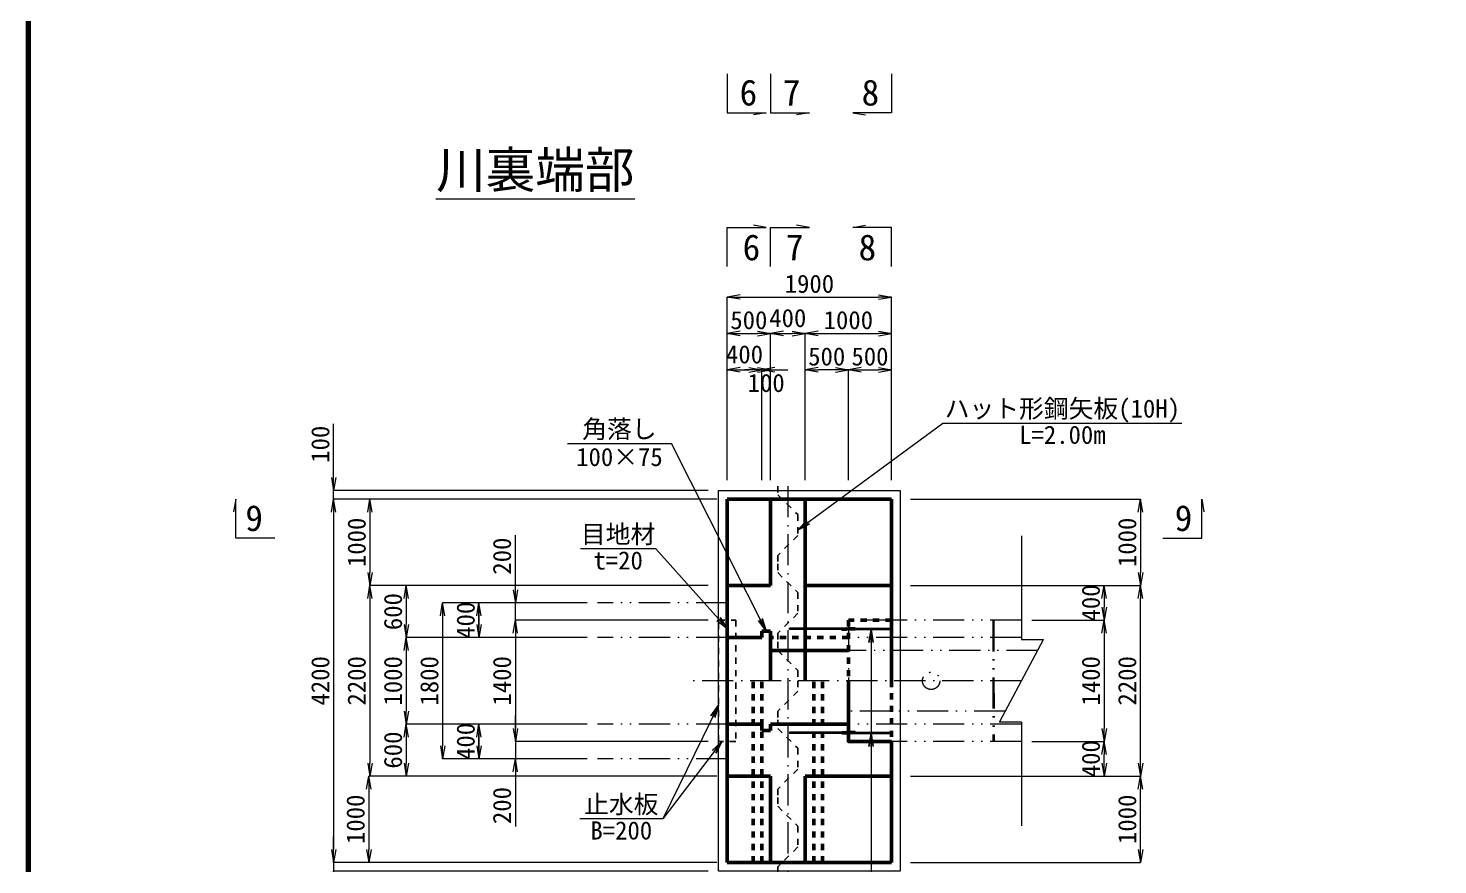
# Model space of a CAD drawing. Header units: millimetres. Extents: x 156724 to 219930, y -98905 to 17820.
# Drawn here: x 170700 to 186992, y -10851 to -1184 of the extents above; entities that cross this region are included whole.
import ezdxf
from ezdxf.enums import TextEntityAlignment as Align

# ---------------------------------------------------------------- set-up
doc = ezdxf.new("R2010")
doc.units = ezdxf.units.MM
doc.header["$LTSCALE"] = 60
doc.header["$PDSIZE"] = 300
for name, pattern in [('HIDDEN2', [4.7625, 3.175, -1.5875]), ('SXF_一点短鎖線', [9.25, 6, -1.5, 0.25, -1.5]), ('SXF_二点短鎖線', [11, 6, -1.5, 0.25, -1.5, 0.25, -1.5]), ('SXF_跳び破線', [12, 6, -6]), ('一点短鎖線', [9.25, 6, -1.5, 0.25, -1.5])]:
    doc.linetypes.add(name, pattern=pattern)
doc.layers.get('Defpoints').update_dxf_attribs({"color": 151})
for name, color, linetype, lineweight in [('D-BMK', 2, 'SXF_一点短鎖線', 13), ('D-STR', 1, 'Continuous', 50), ('D-STR-DIM', 7, 'Continuous', 13), ('D-STR-HTXT', 7, 'Continuous', 13), ('D-STR-STR1', 2, 'Continuous', 13), ('D-STR-STR3', 4, 'Continuous', 25), ('D-STR-STR6', 7, 'Continuous', 13), ('D-STR-STR7', 1, 'Continuous', 13), ('D-STR-STRA', 1, 'Continuous', 25), ('D-STR-TXT', 7, 'Continuous', 13), ('D-TTL', 2, 'Continuous', 140), ('D-TTL-LINE', 7, 'Continuous', 13), ('D-TTL-TXT', 7, 'Continuous', 13)]:
    doc.layers.add(name, color=color, linetype=linetype, lineweight=lineweight)
doc.styles.add('MS ゴシック', font='MS Gothic.ttf')
doc.styles.add('ＭＳ ゴシック', font='MS Gothic.ttf')
doc.dimstyles.new('DIM-60', dxfattribs={"dimscale": 60, "dimtxt": 3.5, "dimasz": 2.5, "dimexe": 0, "dimexo": 2, "dimgap": 0.8, "dimtad": 1, "dimdec": 0, "dimzin": 0, "dimdsep": 46, "dimtxsty": 'MS ゴシック', "dimblk": 'OPEN', "dimcen": 0.1, "dimclrd": 256, "dimclre": 256, "dimclrt": 256, "dimaunit": 1, "dimadec": 4, "dimazin": 0, "dimtfac": 1, "dimtdec": 0, "dimtmove": 0, "dimatfit": 3, "dimldrblk": 'OPEN', "dimfxl": 1, "dimtolj": 1, "dimtzin": 0, "dimlwd": -1, "dimlwe": -1, "dimarcsym": 0})
doc.dimstyles.new('DIM-60-F', dxfattribs={"dimscale": 60, "dimtxt": 3.5, "dimasz": 2.5, "dimexe": 0, "dimexo": 2, "dimgap": 0.8, "dimtad": 1, "dimdec": 0, "dimzin": 0, "dimdsep": 46, "dimtxsty": 'MS ゴシック', "dimblk": 'OPEN', "dimcen": 0.1, "dimaunit": 1, "dimadec": 4, "dimazin": 0, "dimtfac": 1, "dimtdec": 0, "dimtmove": 2, "dimatfit": 3, "dimldrblk": 'OPEN', "dimfxl": 1, "dimtolj": 1, "dimtzin": 0, "dimlwd": -1, "dimlwe": -1, "dimarcsym": 2})

# ---------------------------------------------------------------- blocks, each defined once
blk = doc.blocks.new('_Open')
at = {"color": 0, "linetype": 'ByBlock', "lineweight": -2}
for p, q in [((-1, 0.17), (0, 0)), ((-1, -0.17), (0, 0)), ((0, 0), (-1, 0))]:
    blk.add_line(p, q, dxfattribs=at)
blk = doc.blocks.new('*D234')
at = {"layer": 'D-STR-DIM', "color": 0, "transparency": 16777216}
for p, q in [((178779, -6405), (178779, -4711)), ((178929, -4711), (179129, -4711)), ((179279, -6405), (179279, -4711))]:
    blk.add_line(p, q, dxfattribs=at)
at = {"layer": 'Defpoints', "color": 0, "transparency": 16777216}
for p in [(179279, -4711), (178779, -6525), (179279, -6525)]:
    blk.add_point(p, dxfattribs=at)
at = {"layer": 'D-STR-DIM', "color": 0, "transparency": 16777216, "xscale": 150, "yscale": 150, "zscale": 150, "rotation": 180}
blk.add_blockref('_Open', (178779, -4711), dxfattribs=at)
at = {"layer": 'D-STR-DIM', "color": 0, "transparency": 16777216, "xscale": 150, "yscale": 150, "zscale": 150}
blk.add_blockref('_Open', (179279, -4711), dxfattribs=at)
at = {"layer": 'D-STR-DIM', "color": 0, "transparency": 16777216, "insert": (179029, -4558), "char_height": 210, "attachment_point": 5, "style": 'MS ゴシック'}
blk.add_mtext('\\A1;500', dxfattribs=at)
blk = doc.blocks.new('*D235')
at = {"layer": 'D-STR-DIM', "color": 0, "transparency": 16777216}
for p, q in [((179279, -6405), (179279, -4711)), ((179429, -4711), (179529, -4711)), ((179679, -6405), (179679, -4711))]:
    blk.add_line(p, q, dxfattribs=at)
at = {"layer": 'Defpoints', "color": 0, "transparency": 16777216}
for p in [(179679, -4711), (179279, -6525), (179679, -6525)]:
    blk.add_point(p, dxfattribs=at)
at = {"layer": 'D-STR-DIM', "color": 0, "transparency": 16777216, "xscale": 150, "yscale": 150, "zscale": 150, "rotation": 180}
blk.add_blockref('_Open', (179279, -4711), dxfattribs=at)
at = {"layer": 'D-STR-DIM', "color": 0, "transparency": 16777216, "xscale": 150, "yscale": 150, "zscale": 150}
blk.add_blockref('_Open', (179679, -4711), dxfattribs=at)
at = {"layer": 'D-STR-DIM', "color": 0, "transparency": 16777216, "insert": (179479, -4534), "char_height": 210, "attachment_point": 5, "style": 'MS ゴシック'}
blk.add_mtext('\\A1;400', dxfattribs=at)
blk = doc.blocks.new('*D236')
at = {"layer": 'D-STR-DIM', "color": 0, "transparency": 16777216}
for p, q in [((179679, -6405), (179679, -4711)), ((179829, -4711), (180529, -4711)), ((180679, -6405), (180679, -4711))]:
    blk.add_line(p, q, dxfattribs=at)
at = {"layer": 'Defpoints', "color": 0, "transparency": 16777216}
for p in [(180679, -4711), (179679, -6525), (180679, -6525)]:
    blk.add_point(p, dxfattribs=at)
at = {"layer": 'D-STR-DIM', "color": 0, "transparency": 16777216, "xscale": 150, "yscale": 150, "zscale": 150, "rotation": 180}
blk.add_blockref('_Open', (179679, -4711), dxfattribs=at)
at = {"layer": 'D-STR-DIM', "color": 0, "transparency": 16777216, "xscale": 150, "yscale": 150, "zscale": 150}
blk.add_blockref('_Open', (180679, -4711), dxfattribs=at)
at = {"layer": 'D-STR-DIM', "color": 0, "transparency": 16777216, "insert": (180179, -4558), "char_height": 210, "attachment_point": 5, "style": 'MS ゴシック'}
blk.add_mtext('\\A1;1000', dxfattribs=at)
blk = doc.blocks.new('*D237')
at = {"layer": 'D-STR-DIM', "color": 0, "transparency": 16777216}
for p, q in [((178779, -6405), (178779, -4291)), ((178929, -4291), (180529, -4291)), ((180679, -6405), (180679, -4291))]:
    blk.add_line(p, q, dxfattribs=at)
at = {"layer": 'Defpoints', "color": 0, "transparency": 16777216}
for p in [(180679, -4291), (178779, -6525), (180679, -6525)]:
    blk.add_point(p, dxfattribs=at)
at = {"layer": 'D-STR-DIM', "color": 0, "transparency": 16777216, "xscale": 150, "yscale": 150, "zscale": 150, "rotation": 180}
blk.add_blockref('_Open', (178779, -4291), dxfattribs=at)
at = {"layer": 'D-STR-DIM', "color": 0, "transparency": 16777216, "xscale": 150, "yscale": 150, "zscale": 150}
blk.add_blockref('_Open', (180679, -4291), dxfattribs=at)
at = {"layer": 'D-STR-DIM', "color": 0, "transparency": 16777216, "insert": (179729, -4138), "char_height": 210, "attachment_point": 5, "style": 'MS ゴシック'}
blk.add_mtext('\\A1;1900', dxfattribs=at)
blk = doc.blocks.new('*D238')
at = {"layer": 'D-STR-DIM', "color": 0, "transparency": 16777216}
for p, q in [((180179, -6405), (180179, -5131)), ((180329, -5131), (180529, -5131)), ((180679, -6405), (180679, -5131))]:
    blk.add_line(p, q, dxfattribs=at)
at = {"layer": 'Defpoints', "color": 0, "transparency": 16777216}
for p in [(180679, -5131), (180179, -6525), (180679, -6525)]:
    blk.add_point(p, dxfattribs=at)
at = {"layer": 'D-STR-DIM', "color": 0, "transparency": 16777216, "xscale": 150, "yscale": 150, "zscale": 150, "rotation": 180}
blk.add_blockref('_Open', (180179, -5131), dxfattribs=at)
at = {"layer": 'D-STR-DIM', "color": 0, "transparency": 16777216, "xscale": 150, "yscale": 150, "zscale": 150}
blk.add_blockref('_Open', (180679, -5131), dxfattribs=at)
at = {"layer": 'D-STR-DIM', "color": 0, "transparency": 16777216, "insert": (180429, -4978), "char_height": 210, "attachment_point": 5, "style": 'MS ゴシック'}
blk.add_mtext('\\A1;500', dxfattribs=at)
blk = doc.blocks.new('*D239')
at = {"layer": 'D-STR-DIM', "color": 0, "transparency": 16777216}
for p, q in [((178779, -6405), (178779, -5131)), ((178929, -5131), (179029, -5131)), ((179179, -6405), (179179, -5131))]:
    blk.add_line(p, q, dxfattribs=at)
at = {"layer": 'Defpoints', "color": 0, "transparency": 16777216}
for p in [(179179, -5131), (178779, -6525), (179179, -6525)]:
    blk.add_point(p, dxfattribs=at)
at = {"layer": 'D-STR-DIM', "color": 0, "transparency": 16777216, "xscale": 150, "yscale": 150, "zscale": 150, "rotation": 180}
blk.add_blockref('_Open', (178779, -5131), dxfattribs=at)
at = {"layer": 'D-STR-DIM', "color": 0, "transparency": 16777216, "xscale": 150, "yscale": 150, "zscale": 150}
blk.add_blockref('_Open', (179179, -5131), dxfattribs=at)
at = {"layer": 'D-STR-DIM', "color": 0, "transparency": 16777216, "insert": (178979, -4954), "char_height": 210, "attachment_point": 5, "style": 'MS ゴシック'}
blk.add_mtext('\\A1;400', dxfattribs=at)
blk = doc.blocks.new('*D240')
at = {"layer": 'D-STR-DIM', "color": 0, "transparency": 16777216}
for p, q in [((179129, -5131), (178979, -5131)), ((179179, -6405), (179179, -5131)), ((179179, -5131), (179279, -5131)), ((179279, -6405), (179279, -5131)), ((179329, -5131), (179479, -5131))]:
    blk.add_line(p, q, dxfattribs=at)
at = {"layer": 'Defpoints', "color": 0, "transparency": 16777216}
for p in [(179279, -5131), (179179, -6525), (179279, -6525)]:
    blk.add_point(p, dxfattribs=at)
at = {"layer": 'D-STR-DIM', "color": 0, "transparency": 16777216, "xscale": 150, "yscale": 150, "zscale": 150}
blk.add_blockref('_Open', (179279, -5131), dxfattribs=at)
at = {"layer": 'D-STR-DIM', "color": 0, "transparency": 16777216, "xscale": 150, "yscale": 150, "zscale": 150, "rotation": 180}
blk.add_blockref('_Open', (179179, -5131), dxfattribs=at)
at = {"layer": 'D-STR-DIM', "color": 0, "transparency": 16777216, "char_height": 210, "attachment_point": 5, "style": 'MS ゴシック'}
for s, insert in [('\\A1;', (179229, -4978)), ('\\A1;100', (179229, -5284))]:
    blk.add_mtext(s, dxfattribs=dict(at, insert=insert))
blk = doc.blocks.new('*D396')
at = {"layer": 'D-STR-DIM', "color": 0, "transparency": 16777216}
for p, q in [((179679, -6405), (179679, -5131)), ((180029, -5131), (179829, -5131)), ((180179, -6405), (180179, -5131))]:
    blk.add_line(p, q, dxfattribs=at)
at = {"layer": 'Defpoints', "color": 0, "transparency": 16777216}
for p in [(179679, -5131), (179679, -6525), (180179, -6525)]:
    blk.add_point(p, dxfattribs=at)
at = {"layer": 'D-STR-DIM', "color": 0, "transparency": 16777216, "xscale": 150, "yscale": 150, "zscale": 150, "rotation": 180}
blk.add_blockref('_Open', (179679, -5131), dxfattribs=at)
at = {"layer": 'D-STR-DIM', "color": 0, "transparency": 16777216, "xscale": 150, "yscale": 150, "zscale": 150}
blk.add_blockref('_Open', (180179, -5131), dxfattribs=at)
at = {"layer": 'D-STR-DIM', "color": 0, "transparency": 16777216, "insert": (179929, -4978), "char_height": 210, "attachment_point": 5, "style": 'MS ゴシック'}
blk.add_mtext('\\A1;500', dxfattribs=at)
blk = doc.blocks.new('*D408')
at = {"layer": 'D-STR-DIM', "color": 0, "transparency": 16777216}
for p, q in [((180899, -6625), (183556, -6625)), ((183556, -6775), (183556, -7475)), ((180899, -7625), (183556, -7625))]:
    blk.add_line(p, q, dxfattribs=at)
at = {"layer": 'Defpoints', "color": 0, "transparency": 16777216}
for p in [(180779, -6625), (180779, -7625), (183556, -7625)]:
    blk.add_point(p, dxfattribs=at)
at = {"layer": 'D-STR-DIM', "color": 0, "transparency": 16777216, "xscale": 150, "yscale": 150, "zscale": 150}
for p, rotation in [((183556, -6625), 90), ((183556, -7625), 270)]:
    blk.add_blockref('_Open', p, dxfattribs=dict(at, rotation=rotation))
at = {"layer": 'D-STR-DIM', "color": 0, "transparency": 16777216, "insert": (183403, -7125), "char_height": 210, "attachment_point": 5, "rotation": 90, "style": 'MS ゴシック'}
blk.add_mtext('\\A1;1000', dxfattribs=at)
blk = doc.blocks.new('*D409')
at = {"layer": 'D-STR-DIM', "color": 0, "transparency": 16777216}
for p, q in [((180899, -7625), (183556, -7625)), ((183556, -9675), (183556, -7775)), ((180899, -9825), (183556, -9825))]:
    blk.add_line(p, q, dxfattribs=at)
at = {"layer": 'Defpoints', "color": 0, "transparency": 16777216}
for p in [(180779, -7625), (183556, -7625), (180779, -9825)]:
    blk.add_point(p, dxfattribs=at)
at = {"layer": 'D-STR-DIM', "color": 0, "transparency": 16777216, "xscale": 150, "yscale": 150, "zscale": 150}
for p, rotation in [((183556, -7625), 90), ((183556, -9825), 270)]:
    blk.add_blockref('_Open', p, dxfattribs=dict(at, rotation=rotation))
at = {"layer": 'D-STR-DIM', "color": 0, "transparency": 16777216, "insert": (183403, -8725), "char_height": 210, "attachment_point": 5, "rotation": 90, "style": 'MS ゴシック'}
blk.add_mtext('\\A1;2200', dxfattribs=at)
blk = doc.blocks.new('*D410')
at = {"layer": 'D-STR-DIM', "color": 0, "transparency": 16777216}
for p, q in [((180899, -9825), (183556, -9825)), ((183556, -10675), (183556, -9975)), ((180899, -10825), (183556, -10825))]:
    blk.add_line(p, q, dxfattribs=at)
at = {"layer": 'Defpoints', "color": 0, "transparency": 16777216}
for p in [(180779, -9825), (183556, -9825), (180779, -10825)]:
    blk.add_point(p, dxfattribs=at)
at = {"layer": 'D-STR-DIM', "color": 0, "transparency": 16777216, "xscale": 150, "yscale": 150, "zscale": 150}
for p, rotation in [((183556, -9825), 90), ((183556, -10825), 270)]:
    blk.add_blockref('_Open', p, dxfattribs=dict(at, rotation=rotation))
at = {"layer": 'D-STR-DIM', "color": 0, "transparency": 16777216, "insert": (183403, -10325), "char_height": 210, "attachment_point": 5, "rotation": 90, "style": 'MS ゴシック'}
blk.add_mtext('\\A1;1000', dxfattribs=at)
blk = doc.blocks.new('*D411')
at = {"layer": 'D-STR-DIM', "color": 0, "transparency": 16777216}
for p, q in [((182299, -9425), (183136, -9425)), ((183136, -9675), (183136, -9575)), ((180899, -9825), (183136, -9825))]:
    blk.add_line(p, q, dxfattribs=at)
at = {"layer": 'Defpoints', "color": 0, "transparency": 16777216}
for p in [(182179, -9425), (183136, -9425), (180779, -9825)]:
    blk.add_point(p, dxfattribs=at)
at = {"layer": 'D-STR-DIM', "color": 0, "transparency": 16777216, "xscale": 150, "yscale": 150, "zscale": 150}
for p, rotation in [((183136, -9425), 90), ((183136, -9825), 270)]:
    blk.add_blockref('_Open', p, dxfattribs=dict(at, rotation=rotation))
at = {"layer": 'D-STR-DIM', "color": 0, "transparency": 16777216, "insert": (182983, -9625), "char_height": 210, "attachment_point": 5, "rotation": 90, "style": 'MS ゴシック'}
blk.add_mtext('\\A1;400', dxfattribs=at)
blk = doc.blocks.new('*D412')
at = {"layer": 'D-STR-DIM', "color": 0, "transparency": 16777216}
for p, q in [((182299, -8025), (183136, -8025)), ((183136, -8175), (183136, -9275)), ((182299, -9425), (183136, -9425))]:
    blk.add_line(p, q, dxfattribs=at)
at = {"layer": 'Defpoints', "color": 0, "transparency": 16777216}
for p in [(182179, -8025), (182179, -9425), (183136, -9425)]:
    blk.add_point(p, dxfattribs=at)
at = {"layer": 'D-STR-DIM', "color": 0, "transparency": 16777216, "xscale": 150, "yscale": 150, "zscale": 150}
for p, rotation in [((183136, -8025), 90), ((183136, -9425), 270)]:
    blk.add_blockref('_Open', p, dxfattribs=dict(at, rotation=rotation))
at = {"layer": 'D-STR-DIM', "color": 0, "transparency": 16777216, "insert": (182983, -8725), "char_height": 210, "attachment_point": 5, "rotation": 90, "style": 'MS ゴシック'}
blk.add_mtext('\\A1;1400', dxfattribs=at)
blk = doc.blocks.new('*D413')
at = {"layer": 'D-STR-DIM', "color": 0, "transparency": 16777216}
for p, q in [((180899, -7625), (183136, -7625)), ((183136, -7775), (183136, -7875)), ((182299, -8025), (183136, -8025))]:
    blk.add_line(p, q, dxfattribs=at)
at = {"layer": 'Defpoints', "color": 0, "transparency": 16777216}
for p in [(180779, -7625), (182179, -8025), (183136, -8025)]:
    blk.add_point(p, dxfattribs=at)
at = {"layer": 'D-STR-DIM', "color": 0, "transparency": 16777216, "xscale": 150, "yscale": 150, "zscale": 150}
for p, rotation in [((183136, -7625), 90), ((183136, -8025), 270)]:
    blk.add_blockref('_Open', p, dxfattribs=dict(at, rotation=rotation))
at = {"layer": 'D-STR-DIM', "color": 0, "transparency": 16777216, "insert": (182983, -7825), "char_height": 210, "attachment_point": 5, "rotation": 90, "style": 'MS ゴシック'}
blk.add_mtext('\\A1;400', dxfattribs=at)
blk = doc.blocks.new('*D414')
at = {"layer": 'D-STR-DIM', "color": 0, "transparency": 16777216}
for p, q in [((178659, -6625), (174650, -6625)), ((174650, -6775), (174650, -7475)), ((178559, -7625), (174650, -7625))]:
    blk.add_line(p, q, dxfattribs=at)
at = {"layer": 'Defpoints', "color": 0, "transparency": 16777216}
for p in [(178779, -6625), (174650, -7625), (178679, -7625)]:
    blk.add_point(p, dxfattribs=at)
at = {"layer": 'D-STR-DIM', "color": 0, "transparency": 16777216, "xscale": 150, "yscale": 150, "zscale": 150}
for p, rotation in [((174650, -6625), 90), ((174650, -7625), 270)]:
    blk.add_blockref('_Open', p, dxfattribs=dict(at, rotation=rotation))
at = {"layer": 'D-STR-DIM', "color": 0, "transparency": 16777216, "insert": (174497, -7125), "char_height": 210, "attachment_point": 5, "rotation": 90, "style": 'MS ゴシック'}
blk.add_mtext('\\A1;1000', dxfattribs=at)
blk = doc.blocks.new('*D415')
at = {"layer": 'D-STR-DIM', "color": 0, "transparency": 16777216}
for p, q in [((178559, -7625), (175070, -7625)), ((175070, -7775), (175070, -8075)), ((177159, -8225), (175070, -8225))]:
    blk.add_line(p, q, dxfattribs=at)
at = {"layer": 'Defpoints', "color": 0, "transparency": 16777216}
for p in [(178679, -7625), (175070, -8225), (177279, -8225)]:
    blk.add_point(p, dxfattribs=at)
at = {"layer": 'D-STR-DIM', "color": 0, "transparency": 16777216, "xscale": 150, "yscale": 150, "zscale": 150}
for p, rotation in [((175070, -7625), 90), ((175070, -8225), 270)]:
    blk.add_blockref('_Open', p, dxfattribs=dict(at, rotation=rotation))
at = {"layer": 'D-STR-DIM', "color": 0, "transparency": 16777216, "insert": (174917, -7925), "char_height": 210, "attachment_point": 5, "rotation": 90, "style": 'MS ゴシック'}
blk.add_mtext('\\A1;600', dxfattribs=at)
blk = doc.blocks.new('*D416')
at = {"layer": 'D-STR-DIM', "color": 0, "transparency": 16777216}
for p, q in [((177159, -8225), (175070, -8225)), ((175070, -8375), (175070, -9075)), ((177159, -9225), (175070, -9225))]:
    blk.add_line(p, q, dxfattribs=at)
at = {"layer": 'Defpoints', "color": 0, "transparency": 16777216}
for p in [(177279, -8225), (175070, -9225), (177279, -9225)]:
    blk.add_point(p, dxfattribs=at)
at = {"layer": 'D-STR-DIM', "color": 0, "transparency": 16777216, "xscale": 150, "yscale": 150, "zscale": 150}
for p, rotation in [((175070, -8225), 90), ((175070, -9225), 270)]:
    blk.add_blockref('_Open', p, dxfattribs=dict(at, rotation=rotation))
at = {"layer": 'D-STR-DIM', "color": 0, "transparency": 16777216, "insert": (174917, -8725), "char_height": 210, "attachment_point": 5, "rotation": 90, "style": 'MS ゴシック'}
blk.add_mtext('\\A1;1000', dxfattribs=at)
blk = doc.blocks.new('*D417')
at = {"layer": 'D-STR-DIM', "color": 0, "transparency": 16777216}
for p, q in [((177159, -9225), (175070, -9225)), ((175070, -9375), (175070, -9675)), ((178659, -9825), (175070, -9825))]:
    blk.add_line(p, q, dxfattribs=at)
at = {"layer": 'Defpoints', "color": 0, "transparency": 16777216}
for p in [(177279, -9225), (175070, -9825), (178779, -9825)]:
    blk.add_point(p, dxfattribs=at)
at = {"layer": 'D-STR-DIM', "color": 0, "transparency": 16777216, "xscale": 150, "yscale": 150, "zscale": 150}
for p, rotation in [((175070, -9225), 90), ((175070, -9825), 270)]:
    blk.add_blockref('_Open', p, dxfattribs=dict(at, rotation=rotation))
at = {"layer": 'D-STR-DIM', "color": 0, "transparency": 16777216, "insert": (174917, -9525), "char_height": 210, "attachment_point": 5, "rotation": 90, "style": 'MS ゴシック'}
blk.add_mtext('\\A1;600', dxfattribs=at)
blk = doc.blocks.new('*D418')
at = {"layer": 'D-STR-DIM', "color": 0, "transparency": 16777216}
for p, q in [((178659, -9825), (174637, -9825)), ((174637, -9975), (174637, -10675)), ((178659, -10825), (174637, -10825))]:
    blk.add_line(p, q, dxfattribs=at)
at = {"layer": 'Defpoints', "color": 0, "transparency": 16777216}
for p in [(178779, -9825), (174637, -10825), (178779, -10825)]:
    blk.add_point(p, dxfattribs=at)
at = {"layer": 'D-STR-DIM', "color": 0, "transparency": 16777216, "xscale": 150, "yscale": 150, "zscale": 150}
for p, rotation in [((174637, -9825), 90), ((174637, -10825), 270)]:
    blk.add_blockref('_Open', p, dxfattribs=dict(at, rotation=rotation))
at = {"layer": 'D-STR-DIM', "color": 0, "transparency": 16777216, "insert": (174484, -10325), "char_height": 210, "attachment_point": 5, "rotation": 90, "style": 'MS ゴシック'}
blk.add_mtext('\\A1;1000', dxfattribs=at)
blk = doc.blocks.new('*D419')
at = {"layer": 'D-STR-DIM', "color": 0, "transparency": 16777216}
for p, q in [((178659, -6625), (174230, -6625)), ((174230, -6775), (174230, -10675)), ((178659, -10825), (174230, -10825))]:
    blk.add_line(p, q, dxfattribs=at)
at = {"layer": 'Defpoints', "color": 0, "transparency": 16777216}
for p in [(178779, -6625), (174230, -10825), (178779, -10825)]:
    blk.add_point(p, dxfattribs=at)
at = {"layer": 'D-STR-DIM', "color": 0, "transparency": 16777216, "xscale": 150, "yscale": 150, "zscale": 150}
for p, rotation in [((174230, -6625), 90), ((174230, -10825), 270)]:
    blk.add_blockref('_Open', p, dxfattribs=dict(at, rotation=rotation))
at = {"layer": 'D-STR-DIM', "color": 0, "transparency": 16777216, "insert": (174077, -8725), "char_height": 210, "attachment_point": 5, "rotation": 90, "style": 'MS ゴシック'}
blk.add_mtext('\\A1;4200', dxfattribs=at)
blk = doc.blocks.new('*D420')
at = {"layer": 'D-STR-DIM', "color": 0, "transparency": 16777216}
for p, q in [((178559, -7625), (174650, -7625)), ((174650, -7775), (174650, -9675)), ((178659, -9825), (174650, -9825))]:
    blk.add_line(p, q, dxfattribs=at)
at = {"layer": 'Defpoints', "color": 0, "transparency": 16777216}
for p in [(178679, -7625), (174650, -9825), (178779, -9825)]:
    blk.add_point(p, dxfattribs=at)
at = {"layer": 'D-STR-DIM', "color": 0, "transparency": 16777216, "xscale": 150, "yscale": 150, "zscale": 150}
for p, rotation in [((174650, -7625), 90), ((174650, -9825), 270)]:
    blk.add_blockref('_Open', p, dxfattribs=dict(at, rotation=rotation))
at = {"layer": 'D-STR-DIM', "color": 0, "transparency": 16777216, "insert": (174497, -8725), "char_height": 210, "attachment_point": 5, "rotation": 90, "style": 'MS ゴシック'}
blk.add_mtext('\\A1;2200', dxfattribs=at)
blk = doc.blocks.new('*D421')
at = {"layer": 'D-STR-DIM', "color": 0, "transparency": 16777216}
for p, q in [((178559, -8025), (176330, -8025)), ((176330, -8175), (176330, -9275)), ((178559, -9425), (176330, -9425))]:
    blk.add_line(p, q, dxfattribs=at)
at = {"layer": 'Defpoints', "color": 0, "transparency": 16777216}
for p in [(178679, -8025), (176330, -9425), (178679, -9425)]:
    blk.add_point(p, dxfattribs=at)
at = {"layer": 'D-STR-DIM', "color": 0, "transparency": 16777216, "xscale": 150, "yscale": 150, "zscale": 150}
for p, rotation in [((176330, -8025), 90), ((176330, -9425), 270)]:
    blk.add_blockref('_Open', p, dxfattribs=dict(at, rotation=rotation))
at = {"layer": 'D-STR-DIM', "color": 0, "transparency": 16777216, "insert": (176177, -8725), "char_height": 210, "attachment_point": 5, "rotation": 90, "style": 'MS ゴシック'}
blk.add_mtext('\\A1;1400', dxfattribs=at)
blk = doc.blocks.new('*D422')
at = {"layer": 'D-STR-DIM', "color": 0, "transparency": 16777216}
for p, q in [((177159, -7825), (175910, -7825)), ((175910, -8225), (175910, -7825)), ((175910, -8075), (175910, -7925)), ((175910, -7975), (175910, -8125)), ((177159, -8225), (175910, -8225))]:
    blk.add_line(p, q, dxfattribs=at)
at = {"layer": 'Defpoints', "color": 0, "transparency": 16777216}
for p in [(175910, -7825), (177279, -7825), (177279, -8225)]:
    blk.add_point(p, dxfattribs=at)
at = {"layer": 'D-STR-DIM', "color": 0, "transparency": 16777216, "xscale": 150, "yscale": 150, "zscale": 150}
for p, rotation in [((175910, -7825), 90), ((175910, -8225), 270)]:
    blk.add_blockref('_Open', p, dxfattribs=dict(at, rotation=rotation))
at = {"layer": 'D-STR-DIM', "color": 0, "transparency": 16777216, "insert": (175757, -8025), "char_height": 210, "attachment_point": 5, "rotation": 90, "style": 'MS ゴシック'}
blk.add_mtext('\\A1;400', dxfattribs=at)
blk = doc.blocks.new('*D423')
at = {"layer": 'D-STR-DIM', "color": 0, "transparency": 16777216}
for p, q in [((177159, -9225), (175910, -9225)), ((175910, -9225), (175910, -9625)), ((175910, -9475), (175910, -9325)), ((175910, -9375), (175910, -9525)), ((177159, -9625), (175910, -9625))]:
    blk.add_line(p, q, dxfattribs=at)
at = {"layer": 'Defpoints', "color": 0, "transparency": 16777216}
for p in [(177279, -9225), (175910, -9625), (177279, -9625)]:
    blk.add_point(p, dxfattribs=at)
at = {"layer": 'D-STR-DIM', "color": 0, "transparency": 16777216, "xscale": 150, "yscale": 150, "zscale": 150}
for p, rotation in [((175910, -9225), 90), ((175910, -9625), 270)]:
    blk.add_blockref('_Open', p, dxfattribs=dict(at, rotation=rotation))
at = {"layer": 'D-STR-DIM', "color": 0, "transparency": 16777216, "insert": (175757, -9425), "char_height": 210, "attachment_point": 5, "rotation": 90, "style": 'MS ゴシック'}
blk.add_mtext('\\A1;400', dxfattribs=at)
blk = doc.blocks.new('*D424')
at = {"layer": 'D-STR-DIM', "color": 0, "transparency": 16777216}
for p, q in [((176330, -9275), (176330, -9125)), ((178559, -9425), (176330, -9425)), ((176330, -9425), (176330, -9625)), ((177159, -9625), (176330, -9625)), ((176330, -9775), (176330, -10407))]:
    blk.add_line(p, q, dxfattribs=at)
at = {"layer": 'Defpoints', "color": 0, "transparency": 16777216}
for p in [(178679, -9425), (176330, -9625), (177279, -9625)]:
    blk.add_point(p, dxfattribs=at)
at = {"layer": 'D-STR-DIM', "color": 0, "transparency": 16777216, "xscale": 150, "yscale": 150, "zscale": 150}
for p, rotation in [((176330, -9425), 270), ((176330, -9625), 90)]:
    blk.add_blockref('_Open', p, dxfattribs=dict(at, rotation=rotation))
at = {"layer": 'D-STR-DIM', "color": 0, "transparency": 16777216, "insert": (176177, -10166), "char_height": 210, "attachment_point": 5, "rotation": 90, "style": 'MS ゴシック'}
blk.add_mtext('\\A1;200', dxfattribs=at)
blk = doc.blocks.new('*D425')
at = {"layer": 'D-STR-DIM', "color": 0, "transparency": 16777216}
for p, q in [((176330, -7675), (176330, -7043)), ((177159, -7825), (176330, -7825)), ((176330, -8025), (176330, -7825)), ((178559, -8025), (176330, -8025)), ((176330, -8175), (176330, -8325))]:
    blk.add_line(p, q, dxfattribs=at)
at = {"layer": 'Defpoints', "color": 0, "transparency": 16777216}
for p in [(176330, -7825), (177279, -7825), (178679, -8025)]:
    blk.add_point(p, dxfattribs=at)
at = {"layer": 'D-STR-DIM', "color": 0, "transparency": 16777216, "xscale": 150, "yscale": 150, "zscale": 150}
for p, rotation in [((176330, -7825), 270), ((176330, -8025), 90)]:
    blk.add_blockref('_Open', p, dxfattribs=dict(at, rotation=rotation))
at = {"layer": 'D-STR-DIM', "color": 0, "transparency": 16777216, "insert": (176177, -7284), "char_height": 210, "attachment_point": 5, "rotation": 90, "style": 'MS ゴシック'}
blk.add_mtext('\\A1;200', dxfattribs=at)
blk = doc.blocks.new('*D426')
at = {"layer": 'D-STR-DIM', "color": 0, "transparency": 16777216}
for p, q in [((177159, -7825), (175490, -7825)), ((175490, -7975), (175490, -9475)), ((177159, -9625), (175490, -9625))]:
    blk.add_line(p, q, dxfattribs=at)
at = {"layer": 'Defpoints', "color": 0, "transparency": 16777216}
for p in [(177279, -7825), (175490, -9625), (177279, -9625)]:
    blk.add_point(p, dxfattribs=at)
at = {"layer": 'D-STR-DIM', "color": 0, "transparency": 16777216, "xscale": 150, "yscale": 150, "zscale": 150}
for p, rotation in [((175490, -7825), 90), ((175490, -9625), 270)]:
    blk.add_blockref('_Open', p, dxfattribs=dict(at, rotation=rotation))
at = {"layer": 'D-STR-DIM', "color": 0, "transparency": 16777216, "insert": (175337, -8725), "char_height": 210, "attachment_point": 5, "rotation": 90, "style": 'MS ゴシック'}
blk.add_mtext('\\A1;1800', dxfattribs=at)
blk = doc.blocks.new('*D427')
at = {"layer": 'D-STR-DIM', "transparency": 16777216}
for p, q in [((174230, -6375), (174230, -5757)), ((178559, -6525), (174230, -6525)), ((174230, -6625), (174230, -6525)), ((178659, -6625), (174230, -6625)), ((174230, -6775), (174230, -6925))]:
    blk.add_line(p, q, dxfattribs=at)
at = {"layer": 'Defpoints', "color": 0, "transparency": 16777216}
for p in [(174230, -6525), (178679, -6525), (178779, -6625)]:
    blk.add_point(p, dxfattribs=at)
at = {"layer": 'D-STR-DIM', "transparency": 16777216, "xscale": 150, "yscale": 150, "zscale": 150}
for p, rotation in [((174230, -6525), 270), ((174230, -6625), 90)]:
    blk.add_blockref('_Open', p, dxfattribs=dict(at, rotation=rotation))
at = {"layer": 'D-STR-DIM', "transparency": 16777216, "insert": (174077, -5991), "char_height": 210, "attachment_point": 5, "rotation": 90, "style": 'MS ゴシック'}
blk.add_mtext('\\A1;100', dxfattribs=at)
blk = doc.blocks.new('*D428')
at = {"layer": 'D-STR-DIM', "transparency": 16777216}
for p, q in [((174230, -10675), (174230, -10525)), ((178659, -10825), (174230, -10825)), ((174230, -10825), (174230, -10925)), ((178559, -10925), (174230, -10925)), ((174230, -11075), (174230, -11693))]:
    blk.add_line(p, q, dxfattribs=at)
at = {"layer": 'Defpoints', "color": 0, "transparency": 16777216}
for p in [(178779, -10825), (174230, -10925), (178679, -10925)]:
    blk.add_point(p, dxfattribs=at)
at = {"layer": 'D-STR-DIM', "transparency": 16777216, "xscale": 150, "yscale": 150, "zscale": 150}
for p, rotation in [((174230, -10825), 270), ((174230, -10925), 90)]:
    blk.add_blockref('_Open', p, dxfattribs=dict(at, rotation=rotation))
at = {"layer": 'D-STR-DIM', "transparency": 16777216, "insert": (174077, -11459), "char_height": 210, "attachment_point": 5, "rotation": 90, "style": 'MS ゴシック'}
blk.add_mtext('\\A1;100', dxfattribs=at)

msp = doc.modelspace()

# ---------------------------------------------------------------- linework, layer by layer
at = {"layer": 'D-BMK', "linetype": '一点短鎖線'}
for p, q in [((179479.1, -6474.8), (179479.1, -10974.8)), ((182179.1, -8724.8), (178302, -8724.8))]:
    msp.add_line(p, q, dxfattribs=at)
at = {"layer": 'D-BMK', "ltscale": 0.1}
for p, q in [((179497.1, -8124.8), (180661.1, -8124.8)), ((179497.1, -9324.8), (180661.1, -9324.8))]:
    msp.add_line(p, q, dxfattribs=at)
at = {"layer": 'D-STR'}
for p, q in [((180679.1, -6624.8), (178779.1, -6624.8)), ((178779.1, -7624.8), (178779.1, -6624.8)), ((179279.1, -7624.8), (179279.1, -6624.8)), ((179679.1, -7624.8), (179679.1, -6624.8)), ((180679.1, -8724.8), (180679.1, -6624.8)), ((178779.1, -7624.8), (178779.1, -9824.8)), ((179279.1, -7624.8), (178779.1, -7624.8)), ((179679.1, -8724.8), (179679.1, -7524.8)), ((179679.1, -7624.8), (180679.1, -7624.8)), ((179179.1, -8224.8), (178779.1, -8224.8)), ((179279.1, -8149.8), (179179.1, -8149.8)), ((179179.1, -8149.8), (179179.1, -8224.8)), ((179279.1, -8724.8), (179279.1, -8149.8)), ((180179.1, -8374.8), (179279.1, -8374.8)), ((179179.1, -9224.8), (178779.1, -9224.8)), ((179179.1, -9224.8), (179179.1, -9299.8)), ((180179.1, -9224.8), (179279.1, -9224.8)), ((179279.1, -9299.8), (179279.1, -9224.8)), ((179279.1, -9299.8), (179179.1, -9299.8)), ((180679.1, -9424.8), (180679.1, -10824.8)), ((179279.1, -9824.8), (178779.1, -9824.8)), ((178779.1, -9824.8), (178779.1, -10824.8)), ((179279.1, -9824.8), (179279.1, -10824.8)), ((179679.1, -9824.8), (179679.1, -10824.8)), ((179679.1, -9824.8), (180679.1, -9824.8)), ((180679.1, -10824.8), (178779.1, -10824.8)), ((179679.1, -10824.8), (179279.1, -10824.8))]:
    msp.add_line(p, q, dxfattribs=at)
at = {"layer": 'D-STR', "linetype": 'SXF_跳び破線', "ltscale": 0.2}
for p, q in [((180179.1, -8224.8), (179279.1, -8224.8)), ((179079.1, -10824.8), (179079.1, -8724.8)), ((179179.1, -10824.8), (179179.1, -8724.8)), ((179779.1, -10824.8), (179779.1, -8724.8)), ((179879.1, -10824.8), (179879.1, -8724.8)), ((180679.1, -8724.8), (180679.1, -9424.8))]:
    msp.add_line(p, q, dxfattribs=at)
msp.add_lwpolyline([(180679.1, -8024.8), (180179.1, -8024.8), (180179.1, -8724.8)], dxfattribs=at)
at = {"layer": 'D-STR'}
msp.add_lwpolyline([(180179.1, -8724.8), (180179.1, -9424.8), (180679.1, -9424.8)], dxfattribs=at)
at = {"layer": 'D-STR-HTXT'}
for p, q in [((181272.7, -5746.7), (184032.7, -5746.7)), ((176933.2, -5983.1), (178133.2, -5983.1)), ((177952.3, -7198.2), (177084, -7198.2)), ((178034.5, -10318.8), (177074.5, -10318.8))]:
    msp.add_line(p, q, dxfattribs=at)
at = {"layer": 'D-STR-HTXT', "linetype": 'Continuous'}
for points in [[(178779.1, -1710.4), (178779.1, -2160.4), (179229.1, -2160.4), (179081.4, -2186.5)], [(179279.1, -1710.4), (179279.1, -2160.4), (179729.1, -2160.4), (179581.4, -2186.5)], [(180679.1, -1710.4), (180679.1, -2160.4), (180229.1, -2160.4), (180376.8, -2186.5)], [(178779.1, -3935.6), (178779.1, -3485.6), (179229.1, -3485.6), (179081.4, -3459.5)], [(179279.1, -3935.6), (179279.1, -3485.6), (179729.1, -3485.6), (179581.4, -3459.5)], [(180679.1, -3935.6), (180679.1, -3485.6), (180229.1, -3485.6), (180376.8, -3459.5)], [(173548.4, -7075.6), (173098.4, -7075.6), (173098.4, -6625.6), (173072.3, -6773.4)], [(183812.8, -7075.6), (184262.8, -7075.6), (184262.8, -6625.6), (184288.8, -6773.4)]]:
    msp.add_lwpolyline(points, dxfattribs=at)
at = {"layer": 'D-STR-STR1'}
for p, q in [((179497.1, -8132.8), (179497.1, -8116.8)), ((180102.1, -8116.8), (179497.1, -8116.8)), ((180102.1, -8132.8), (179497.1, -8132.8)), ((180102.1, -8138), (180102.1, -8111.5)), ((180102.1, -8111.5), (180157.1, -8111.5)), ((180102.1, -8138), (180157.1, -8138)), ((180161.1, -8112), (180157.1, -8111.5)), ((180161.1, -8137.5), (180157.1, -8138)), ((180161.1, -8112), (180179.1, -8112)), ((180161.1, -8137.5), (180179.1, -8137.5)), ((180179.1, -8112), (180179.1, -8137.5)), ((180179.1, -8112), (180179.1, -8137.5)), ((180197.1, -8112), (180179.1, -8112)), ((180197.1, -8137.5), (180179.1, -8137.5)), ((180197.1, -8112), (180201.1, -8111.5)), ((180197.1, -8137.5), (180201.1, -8138)), ((180256.1, -8111.5), (180201.1, -8111.5)), ((180256.1, -8138), (180201.1, -8138)), ((180256.1, -8138), (180256.1, -8111.5)), ((180256.1, -8116.8), (180661.1, -8116.8)), ((180256.1, -8132.8), (180661.1, -8132.8)), ((180661.1, -8132.8), (180661.1, -8116.8)), ((179497.1, -9316.8), (179497.1, -9332.8)), ((180102.1, -9316.8), (179497.1, -9316.8)), ((180102.1, -9332.8), (179497.1, -9332.8)), ((180102.1, -9311.5), (180102.1, -9338)), ((180102.1, -9311.5), (180157.1, -9311.5)), ((180102.1, -9338), (180157.1, -9338)), ((180161.1, -9312), (180157.1, -9311.5)), ((180161.1, -9337.5), (180157.1, -9338)), ((180161.1, -9312), (180179.1, -9312)), ((180161.1, -9337.5), (180179.1, -9337.5)), ((180179.1, -9337.5), (180179.1, -9312)), ((180179.1, -9337.5), (180179.1, -9312)), ((180197.1, -9312), (180179.1, -9312)), ((180197.1, -9337.5), (180179.1, -9337.5)), ((180197.1, -9312), (180201.1, -9311.5)), ((180197.1, -9337.5), (180201.1, -9338)), ((180256.1, -9311.5), (180201.1, -9311.5)), ((180256.1, -9338), (180201.1, -9338)), ((180256.1, -9311.5), (180256.1, -9338)), ((180256.1, -9316.8), (180661.1, -9316.8)), ((180256.1, -9332.8), (180661.1, -9332.8)), ((180661.1, -9316.8), (180661.1, -9332.8))]:
    msp.add_line(p, q, dxfattribs=at)
at = {"layer": 'D-STR-STR1', "linetype": 'HIDDEN2', "ltscale": 0.6}
for p, q in [((180102.1, -8116.8), (180179.1, -8116.8)), ((180102.1, -8132.8), (180179.1, -8132.8)), ((180147.1, -8132.8), (180147.1, -8116.8)), ((180158.1, -8132.8), (180158.1, -8116.8)), ((180256.1, -8116.8), (180179.1, -8116.8)), ((180256.1, -8132.8), (180179.1, -8132.8)), ((180200.1, -8132.8), (180200.1, -8116.8)), ((180211.1, -8132.8), (180211.1, -8116.8)), ((180102.1, -9316.8), (180179.1, -9316.8)), ((180102.1, -9332.8), (180179.1, -9332.8)), ((180147.1, -9316.8), (180147.1, -9332.8)), ((180158.1, -9316.8), (180158.1, -9332.8)), ((180256.1, -9316.8), (180179.1, -9316.8)), ((180256.1, -9332.8), (180179.1, -9332.8)), ((180200.1, -9316.8), (180200.1, -9332.8)), ((180211.1, -9316.8), (180211.1, -9332.8))]:
    msp.add_line(p, q, dxfattribs=at)
at = {"layer": 'D-STR-STR3', "linetype": 'SXF_跳び破線', "ltscale": 0.2}
for points in [[(179364.1, -6474.8), (179364.1, -6574.8), (179594.1, -6804.8), (179594.1, -7044.8), (179364.1, -7274.8), (179364.1, -7374.8)], [(179364.1, -7374.8), (179364.1, -7474.8), (179594.1, -7704.8), (179594.1, -7944.8), (179364.1, -8174.8), (179364.1, -8274.8)], [(179364.1, -8274.8), (179364.1, -8374.8), (179594.1, -8604.8), (179594.1, -8724.8), (179594.1, -8844.8), (179364.1, -9074.8), (179364.1, -9174.8)], [(179364.1, -9174.8), (179364.1, -9274.8), (179594.1, -9504.8), (179594.1, -9744.8), (179364.1, -9974.8), (179364.1, -10074.8)], [(179364.1, -10074.8), (179364.1, -10174.8), (179594.1, -10404.8), (179594.1, -10644.8), (179364.1, -10874.8), (179364.1, -10974.8)]]:
    msp.add_lwpolyline(points, dxfattribs=at)
at = {"layer": 'D-STR-STR6'}
for p, q in [((182179.1, -7049.8), (182179.1, -8246.3)), ((181924.1, -9203.2), (182434.1, -8246.3)), ((182179.1, -8246.3), (182434.1, -8246.3)), ((182179.1, -9203.2), (181924.1, -9203.2)), ((182179.1, -9203.2), (182179.1, -10399.8))]:
    msp.add_line(p, q, dxfattribs=at)
at = {"layer": 'D-STR-STR6', "linetype": 'SXF_二点短鎖線'}
for p, q in [((178779.1, -7824.8), (177279.1, -7824.8)), ((182179.1, -8024.8), (180679.1, -8024.8)), ((181849.8, -8024.8, -171300.5), (181850.7, -9424.8, -170661.5)), ((181861.8, -8024.8, -171300.5), (181862.7, -9424.8, -170661.5)), ((178779.1, -8224.8), (177279.1, -8224.8)), ((182179.1, -8224.8), (180179.1, -8224.8)), ((182365.6, -8374.8), (180179.1, -8374.8)), ((181992.5, -9074.8), (180179.1, -9074.8)), ((178779.1, -9224.8), (177279.1, -9224.8)), ((182179.1, -9224.8), (180179.1, -9224.8)), ((182179.1, -9424.8), (180679.1, -9424.8)), ((178779.1, -9624.8), (177279.1, -9624.8))]:
    msp.add_line(p, q, dxfattribs=at)
msp.add_lwpolyline([(180679.1, -8024.8), (180179.1, -8024.8), (180179.1, -8724.8), (180179.1, -9424.8), (180679.1, -9424.8)], dxfattribs=at)
msp.add_circle((181135.8, -8724.8), 100, dxfattribs=at)
at = {"layer": 'D-STR-STR7'}
msp.add_lwpolyline([(178679.1, -6524.8), (180779.1, -6524.8), (180779.1, -10924.8), (178679.1, -10924.8)], close=True, dxfattribs=at)
at = {"layer": 'D-STR-STRA', "linetype": 'SXF_跳び破線', "ltscale": 0.2}
msp.add_lwpolyline([(178679.1, -9424.8), (178679.1, -8024.8), (178879.1, -8024.8), (178879.1, -9424.8)], close=True, dxfattribs=at)
at = {"layer": 'D-TTL'}
msp.add_lwpolyline([(170699.5, 16500), (170699.5, -16500), (218699.5, -16500), (218699.5, 16500)], close=True, dxfattribs=at)
at = {"layer": 'D-TTL-LINE'}
msp.add_line((175411.1, -3155.5), (177711.1, -3155.5), dxfattribs=at)

# ---------------------------------------------------------------- texts
at = {"layer": 'D-STR-HTXT', "linetype": 'Continuous', "style": 'ＭＳ ゴシック'}
for s, p in [('6', (179024, -2077.1)), ('7', (179524, -2077.1)), ('8', (180434.1, -2077.1)), ('6', (179059, -3865.9)), ('7', (179559, -3865.9)), ('8', (180399.1, -3865.9)), ('9', (173311.1, -6994)), ('9', (184053.1, -6994))]:
    msp.add_text(s, height=300, dxfattribs=at).set_placement(p, align=Align.CENTER)
at = {"layer": 'D-STR-TXT', "style": 'MS ゴシック'}
for s, p in [('ハット形鋼矢板(10H)', (182652.7, -5746.7)), ('角落し', (177533.2, -5983.1)), ('目地材', (177518.2, -7198.2)), ('止水板', (177554.5, -10318.8))]:
    msp.add_text(s, height=210, dxfattribs=at).set_placement(p, align=Align.BOTTOM_CENTER)
for s, p in [('L=2.00m', (182652.7, -5776.7)), ('100×75', (177533.2, -6033.1)), ('t=20', (177518.2, -7228.2)), ('B=200', (177554.5, -10348.8))]:
    msp.add_text(s, height=210, dxfattribs=at).set_placement(p, align=Align.TOP_CENTER)
at = {"layer": 'D-TTL-TXT', "style": 'MS ゴシック'}
msp.add_text('川裏端部', height=420, dxfattribs=at).set_placement((176561.1, -3155.5), align=Align.BOTTOM_CENTER)

# ---------------------------------------------------------------- dimensions: what is measured, and where the dimension line sits
at = {"layer": 'D-STR-DIM'}
for base, p1, p2, picture, middle in [((180679.1, -4290.8), (178779.1, -6524.8), (180679.1, -6524.8), '*D237', (179729.1, -4137.8)), ((179679.1, -4710.8), (179279.1, -6524.8), (179679.1, -6524.8), '*D235', (179479.1, -4533.8)), ((179279.1, -4710.8), (178779.1, -6524.8), (179279.1, -6524.8), '*D234', (179029.1, -4557.8)), ((180679.1, -4710.8), (179679.1, -6524.8), (180679.1, -6524.8), '*D236', (180179.1, -4557.8)), ((179179.1, -5130.8), (178779.1, -6524.8), (179179.1, -6524.8), '*D239', (178979.1, -4953.8)), ((180679.1, -5130.8), (180179.1, -6524.8), (180679.1, -6524.8), '*D238', (180429.1, -4977.8))]:
    dim = msp.add_linear_dim(base=base, p1=p1, p2=p2, dimstyle='DIM-60-F', dxfattribs=at)
    dim.commit()
    dim.dimension.update_dxf_attribs({"geometry": picture, "text_midpoint": middle})
for base, p1, p2, angle, picture, middle in [((179679.1, -5130.8), (180179.1, -6524.8), (179679.1, -6524.8), 180, '*D396', (179929.1, -4977.8)), ((174229.6, -10824.8), (178779.1, -6624.8), (178779.1, -10824.8), 90, '*D419', (174076.6, -8724.8)), ((174649.6, -7624.8), (178779.1, -6624.8), (178679.1, -7624.8), 90, '*D414', (174496.6, -7124.8)), ((183556.2, -7624.8), (180779.1, -6624.8), (180779.1, -7624.8), 90, '*D408', (183403.2, -7124.8)), ((174649.6, -9824.8), (178679.1, -7624.8), (178779.1, -9824.8), 90, '*D420', (174496.6, -8724.8)), ((175069.6, -8224.8), (178679.1, -7624.8), (177279.1, -8224.8), 90, '*D415', (174916.6, -7924.8)), ((183556.2, -7624.8), (180779.1, -9824.8), (180779.1, -7624.8), 90, '*D409', (183403.2, -8724.8)), ((176329.6, -9424.8), (178679.1, -8024.8), (178679.1, -9424.8), 90, '*D421', (176176.6, -8724.8)), ((183136.2, -9424.8), (182179.1, -8024.8), (182179.1, -9424.8), 90, '*D412', (182983.2, -8724.8)), ((175069.6, -9224.8), (177279.1, -8224.8), (177279.1, -9224.8), 90, '*D416', (174916.6, -8724.8)), ((175069.6, -9824.8), (177279.1, -9224.8), (178779.1, -9824.8), 90, '*D417', (174916.6, -9524.8)), ((174637.1, -10824.8), (178779.1, -9824.8), (178779.1, -10824.8), 90, '*D418', (174484.1, -10324.8)), ((183556.2, -9824.8), (180779.1, -10824.8), (180779.1, -9824.8), 270, '*D410', (183403.2, -10324.8))]:
    dim = msp.add_linear_dim(base=base, p1=p1, p2=p2, angle=angle, dimstyle='DIM-60-F', dxfattribs=at)
    dim.commit()
    dim.dimension.update_dxf_attribs({"geometry": picture, "text_midpoint": middle})
dim = msp.add_linear_dim(base=(179279.1, -5130.8), p1=(179179.1, -6524.8), p2=(179279.1, -6524.8), text='\\X<>', dimstyle='DIM-60-F', override={"dimtmove": 0}, dxfattribs=at)
dim.commit()
dim.dimension.update_dxf_attribs({"geometry": '*D240', "text_midpoint": (179229.1, -5130.8), "dimtype": 160})
for base, p1, p2, angle, picture, middle in [((174229.6, -6524.8), (178779.1, -6624.8), (178679.1, -6524.8), 270, '*D427', (174229.6, -5990.7)), ((174229.6, -10924.8), (178779.1, -10824.8), (178679.1, -10924.8), 90, '*D428', (174229.6, -11458.8))]:
    dim = msp.add_linear_dim(base=base, p1=p1, p2=p2, angle=angle, dimstyle='DIM-60', dxfattribs=at)
    dim.commit()
    dim.dimension.update_dxf_attribs({"geometry": picture, "text_midpoint": middle, "dimtype": 160})
for base, p1, p2, angle, picture, middle in [((176329.6, -7824.8), (178679.1, -8024.8), (177279.1, -7824.8), 270, '*D425', (176329.6, -7283.8)), ((183136.2, -8024.8), (180779.1, -7624.8), (182179.1, -8024.8), 90, '*D413', (183136.2, -7824.8)), ((176329.6, -9624.8), (178679.1, -9424.8), (177279.1, -9624.8), 90, '*D424', (176329.6, -10165.7)), ((183136.2, -9424.8), (180779.1, -9824.8), (182179.1, -9424.8), 270, '*D411', (183136.2, -9624.8))]:
    dim = msp.add_linear_dim(base=base, p1=p1, p2=p2, angle=angle, dimstyle='DIM-60-F', override={"dimtmove": 0}, dxfattribs=at)
    dim.commit()
    dim.dimension.update_dxf_attribs({"geometry": picture, "text_midpoint": middle, "dimtype": 160})
for base, p1, p2, angle, picture, middle in [((175909.6, -7824.8), (177279.1, -8224.8), (177279.1, -7824.8), 90, '*D422', (175756.6, -8024.8)), ((175489.6, -9624.8), (177279.1, -7824.8), (177279.1, -9624.8), 90, '*D426', (175336.6, -8724.8)), ((175909.6, -9624.8), (177279.1, -9224.8), (177279.1, -9624.8), 270, '*D423', (175756.6, -9424.8))]:
    dim = msp.add_linear_dim(base=base, p1=p1, p2=p2, angle=angle, dimstyle='DIM-60-F', override={"dimtix": 1}, dxfattribs=at)
    dim.commit()
    dim.dimension.update_dxf_attribs({"geometry": picture, "text_midpoint": middle})

# ---------------------------------------------------------------- leaders
at = {"layer": 'D-STR-HTXT'}
for points in [[(179594.1, -6979.8), (181272.7, -5746.7)], [(179229.1, -8149.8), (178133.2, -5983.1)], [(178779.1, -8122), (177952.3, -7198.2)], [(180441.3, -8132.8), (180441.3, -10322.8)], [(178679.1, -9004.5), (178034.5, -10318.8)], [(178717.2, -9424.8), (178034.5, -10318.8)], [(180441.3, -9332.8), (180441.3, -11652.5)]]:
    msp.add_leader(points, dimstyle='DIM-60-F', override={"dimtad": 0}, dxfattribs=at)

doc.saveas('drawing.dxf')
